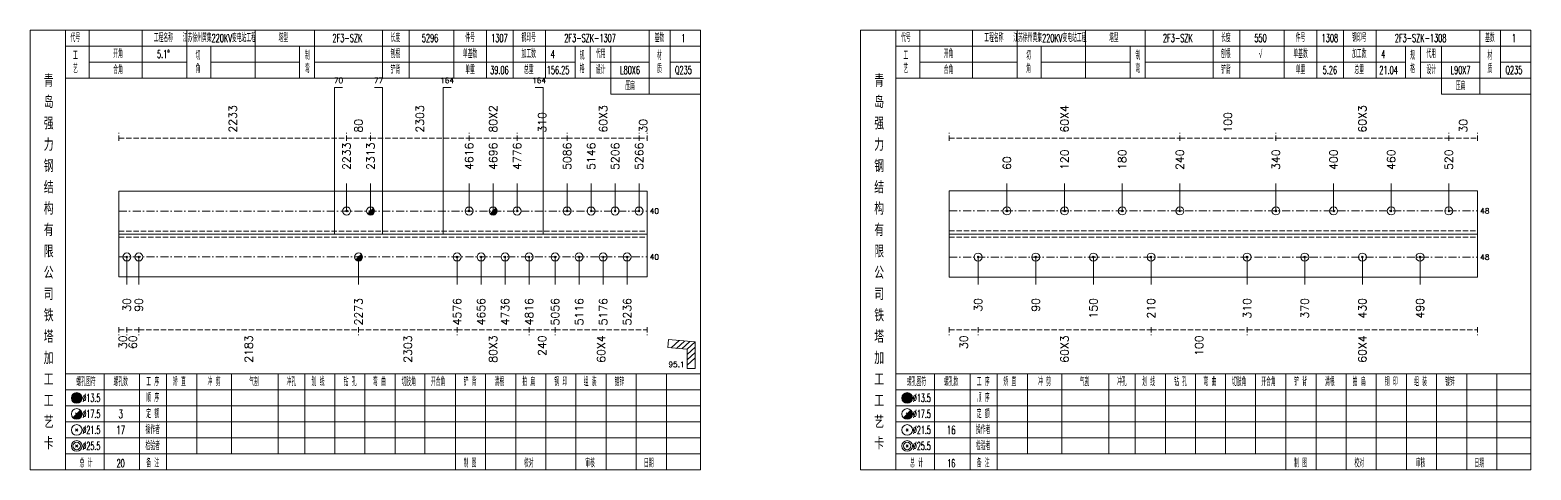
# Model space of a CAD drawing. Extents: x 0 to 4623, y -1159 to 4890.
# Drawn here: x 3425 to 3988, y 450 to 615 of the extents above; entities that cross this region are included whole.
import ezdxf
from ezdxf.enums import TextEntityAlignment as Align

# ---------------------------------------------------------------- set-up
doc = ezdxf.new("R2010")
doc.units = 0
doc.header["$MEASUREMENT"] = 0
doc.linetypes.add('一点画线', pattern=[5.2, 3, -1, 0.2, -1])
doc.linetypes.add('虚线', pattern=[2.75, 2, -0.75])
doc.layers.get('0').update_dxf_attribs({"linetype": 'CONTINUOUS', "lineweight": 25})
for name, color, linetype, lineweight in [('1', 7, 'CONTINUOUS', 25), ('2', 7, 'CONTINUOUS', 25), ('4', 7, 'CONTINUOUS', 25), ('5', 7, 'CONTINUOUS', 25)]:
    doc.layers.add(name, color=color, linetype=linetype, lineweight=lineweight)
doc.styles.get("Standard").update_dxf_attribs({"font": 'simplex.shx', "width": 0.7, "height": 3, "bigfont": 'gbhzfs.shx'})

# ---------------------------------------------------------------- blocks, each defined once
blk = doc.blocks.new('孔21.5')
at = {"layer": '5', "color": 7, "linetype": 'Continuous', "lineweight": 13}
for p, q in [((-0.2, -0.2), (0.2, 0.2)), ((-0.2, 0.2), (0.2, -0.2))]:
    blk.add_line(p, q, dxfattribs=at)
blk.add_circle((0, 0), 1, dxfattribs=at)
blk = doc.blocks.new('孔17.5')
at = {"layer": '5', "color": 7, "linetype": 'Continuous', "lineweight": 13}
for p, q in [((-0.707, -0.707), (0.707, 0.707)), ((-0.2, 0.2), (0.2, -0.2))]:
    blk.add_line(p, q, dxfattribs=at)
blk.add_circle((0, 0), 1, dxfattribs=at)
for radius in [0.9, 0.8, 0.7, 0.6, 0.5, 0.4, 0.3, 0.2, 0.1]:
    blk.add_arc((0, 0), radius, 225, 45, dxfattribs=at)

msp = doc.modelspace()

# ---------------------------------------------------------------- linework, layer by layer
at = {"color": 8, "linetype": '虚线', "lineweight": 9}
for p, q in [((3458.7, 573.5), (3458.7, 576.5)), ((3458.7, 574.5), (3544.108, 574.5)), ((3544.108, 573.5), (3544.108, 576.5)), ((3544.108, 573.5), (3544.108, 576.5)), ((3544.108, 574.5), (3553.108, 574.5)), ((3553.108, 573.5), (3553.108, 576.5)), ((3553.108, 573.5), (3553.108, 576.5)), ((3553.108, 574.5), (3590.05, 574.5)), ((3590.05, 573.5), (3590.05, 576.5)), ((3590.05, 573.5), (3590.05, 576.5)), ((3590.05, 574.5), (3608.05, 574.5)), ((3608.05, 573.5), (3608.05, 576.5)), ((3608.05, 573.5), (3608.05, 576.5)), ((3608.05, 574.5), (3626.8, 574.5)), ((3626.8, 573.5), (3626.8, 576.5)), ((3626.8, 573.5), (3626.8, 576.5)), ((3626.8, 574.5), (3653.8, 574.5)), ((3653.8, 573.5), (3653.8, 576.5)), ((3653.8, 573.5), (3653.8, 576.5)), ((3653.8, 574.5), (3656.8, 574.5)), ((3656.8, 573.5), (3656.8, 576.5)), ((3770.1, 573.5), (3770.1, 576.5)), ((3770.1, 574.5), (3856.544, 574.5)), ((3856.544, 573.5), (3856.544, 576.5)), ((3856.544, 573.5), (3856.544, 576.5)), ((3856.544, 574.5), (3892.562, 574.5)), ((3892.562, 573.5), (3892.562, 576.5)), ((3892.562, 573.5), (3892.562, 576.5)), ((3892.562, 574.5), (3957.395, 574.5)), ((3957.395, 573.5), (3957.395, 576.5)), ((3957.395, 573.5), (3957.395, 576.5)), ((3957.395, 574.5), (3968.2, 574.5)), ((3968.2, 573.5), (3968.2, 576.5)), ((3458.7, 503.5), (3458.7, 500.5)), ((3458.7, 502.5), (3461.7, 502.5)), ((3461.7, 503.5), (3461.7, 500.5)), ((3461.7, 503.5), (3461.7, 500.5)), ((3461.7, 502.5), (3466.2, 502.5)), ((3466.2, 503.5), (3466.2, 500.5)), ((3466.2, 503.5), (3466.2, 500.5)), ((3466.2, 502.5), (3548.608, 502.5)), ((3548.608, 503.5), (3548.608, 500.5)), ((3548.608, 503.5), (3548.608, 500.5)), ((3548.608, 502.5), (3585.55, 502.5)), ((3585.55, 503.5), (3585.55, 500.5)), ((3585.55, 503.5), (3585.55, 500.5)), ((3585.55, 502.5), (3612.55, 502.5)), ((3612.55, 503.5), (3612.55, 500.5)), ((3612.55, 503.5), (3612.55, 500.5)), ((3612.55, 502.5), (3622.3, 502.5)), ((3622.3, 503.5), (3622.3, 500.5)), ((3622.3, 503.5), (3622.3, 500.5)), ((3622.3, 502.5), (3656.8, 502.5)), ((3656.8, 503.5), (3656.8, 500.5)), ((3770.1, 503.5), (3770.1, 500.5)), ((3770.1, 502.5), (3780.905, 502.5)), ((3780.905, 503.5), (3780.905, 500.5)), ((3780.905, 503.5), (3780.905, 500.5)), ((3780.905, 502.5), (3845.738, 502.5)), ((3845.738, 503.5), (3845.738, 500.5)), ((3845.738, 503.5), (3845.738, 500.5)), ((3845.738, 502.5), (3881.756, 502.5)), ((3881.756, 503.5), (3881.756, 500.5)), ((3881.756, 503.5), (3881.756, 500.5)), ((3881.756, 502.5), (3968.2, 502.5)), ((3968.2, 503.5), (3968.2, 500.5))]:
    msp.add_line(p, q, dxfattribs=at)
at = {"color": 7, "linetype": 'Continuous', "lineweight": 13}
for p, q in [((3544.108, 547.125), (3544.108, 557.5)), ((3553.108, 547.125), (3553.108, 557.5)), ((3590.05, 547.125), (3590.05, 557.5)), ((3599.05, 547.125), (3599.05, 557.5)), ((3608.05, 547.125), (3608.05, 557.5)), ((3626.8, 547.125), (3626.8, 557.5)), ((3635.8, 547.125), (3635.8, 557.5)), ((3644.8, 547.125), (3644.8, 557.5)), ((3653.8, 547.125), (3653.8, 557.5)), ((3791.711, 547.167), (3791.711, 557.5)), ((3813.322, 547.167), (3813.322, 557.5)), ((3834.933, 547.167), (3834.933, 557.5)), ((3856.544, 547.167), (3856.544, 557.5)), ((3892.562, 547.167), (3892.562, 557.5)), ((3914.173, 547.167), (3914.173, 557.5)), ((3935.784, 547.167), (3935.784, 557.5)), ((3957.395, 547.167), (3957.395, 557.5)), ((3461.7, 529.875), (3461.7, 519.5)), ((3466.2, 529.875), (3466.2, 519.5)), ((3548.608, 529.875), (3548.608, 519.5)), ((3585.55, 529.875), (3585.55, 519.5)), ((3594.55, 529.875), (3594.55, 519.5)), ((3603.55, 529.875), (3603.55, 519.5)), ((3612.55, 529.875), (3612.55, 519.5)), ((3622.3, 529.875), (3622.3, 519.5)), ((3631.3, 529.875), (3631.3, 519.5)), ((3640.3, 529.875), (3640.3, 519.5)), ((3649.3, 529.875), (3649.3, 519.5)), ((3780.905, 529.833), (3780.905, 519.5)), ((3802.516, 529.833), (3802.516, 519.5)), ((3824.127, 529.833), (3824.127, 519.5)), ((3845.738, 529.833), (3845.738, 519.5)), ((3881.756, 529.833), (3881.756, 519.5)), ((3903.367, 529.833), (3903.367, 519.5)), ((3924.978, 529.833), (3924.978, 519.5)), ((3946.589, 529.833), (3946.589, 519.5))]:
    msp.add_line(p, q, dxfattribs=at)
at = {"color": 7, "linetype": 'Continuous', "lineweight": 18}
for p, q in [((3458.7, 554.625), (3458.7, 522.375)), ((3458.7, 554.625), (3656.8, 554.625)), ((3656.8, 554.625), (3656.8, 522.375)), ((3770.1, 554.667), (3770.1, 522.333)), ((3770.1, 554.667), (3968.2, 554.667)), ((3968.2, 554.667), (3968.2, 522.333)), ((3458.7, 538.5), (3656.8, 538.5)), ((3770.1, 538.5), (3968.2, 538.5))]:
    msp.add_line(p, q, dxfattribs=at)
at = {"color": 3, "linetype": '一点画线', "lineweight": 13}
for p, q in [((3458.7, 547.125), (3656.8, 547.125)), ((3770.1, 547.167), (3968.2, 547.167)), ((3458.7, 529.875), (3656.8, 529.875)), ((3770.1, 529.833), (3968.2, 529.833))]:
    msp.add_line(p, q, dxfattribs=at)
at = {"color": 1, "linetype": '虚线', "lineweight": 18}
for p, q in [((3458.7, 539.625), (3656.8, 539.625)), ((3458.7, 537.375), (3656.8, 537.375)), ((3770.1, 539.667), (3968.2, 539.667)), ((3770.1, 537.333), (3968.2, 537.333))]:
    msp.add_line(p, q, dxfattribs=at)
at = {"layer": '1', "color": 7, "linetype": 'Continuous', "lineweight": 18}
for p, q in [((3458.7, 522.375), (3656.8, 522.375)), ((3770.1, 522.333), (3968.2, 522.333))]:
    msp.add_line(p, q, dxfattribs=at)
at = {"layer": '2', "color": 7, "linetype": 'Continuous', "lineweight": 13}
for p, q in [((3539.608, 538.5), (3539.608, 593.5)), ((3539.608, 593.5), (3542.608, 593.5)), ((3557.608, 593.5), (3554.608, 593.5)), ((3557.608, 538.5), (3557.608, 593.5)), ((3580.3, 538.5), (3580.3, 593.5)), ((3580.3, 593.5), (3583.3, 593.5)), ((3617.8, 593.5), (3614.8, 593.5)), ((3617.8, 538.5), (3617.8, 593.5)), ((3664.84, 498.889), (3664.573, 495.901)), ((3664.573, 495.901), (3671.8, 495.256)), ((3674.8, 498), (3664.84, 498.889)), ((3665.824, 495.789), (3668.824, 498.533)), ((3667.816, 495.611), (3670.816, 498.356)), ((3669.808, 495.434), (3672.808, 498.178)), ((3671.8, 495.256), (3674.8, 498)), ((3671.8, 493.256), (3674.8, 496)), ((3674.8, 488), (3674.8, 498)), ((3671.8, 495.256), (3671.8, 488)), ((3671.8, 491.256), (3674.8, 494)), ((3671.8, 489.256), (3674.8, 492)), ((3671.8, 488), (3674.8, 488))]:
    msp.add_line(p, q, dxfattribs=at)
at = {"layer": '4', "color": 1, "linetype": 'Continuous', "lineweight": 18}
for p, q in [((3438.7, 450), (3438.7, 615)), ((3447.6, 597), (3447.6, 615)), ((3467.4, 597), (3467.4, 615)), ((3484.2, 597), (3484.2, 615)), ((3509.8, 597), (3509.8, 615)), ((3532.1, 597), (3532.1, 615)), ((3557.6, 597), (3557.6, 615)), ((3567.6, 597), (3567.6, 615)), ((3584.3, 597), (3584.3, 615)), ((3596.5, 597), (3596.5, 615)), ((3606.5, 597), (3606.5, 615)), ((3618.7, 597), (3618.7, 615)), ((3657.6, 591), (3657.6, 615)), ((3665.4, 597), (3665.4, 615)), ((3750.1, 450), (3750.1, 615)), ((3759, 597), (3759, 615)), ((3778.8, 597), (3778.8, 615)), ((3795.6, 597), (3795.6, 615)), ((3821.2, 597), (3821.2, 615)), ((3843.5, 597), (3843.5, 615)), ((3869, 597), (3869, 615)), ((3879, 597), (3879, 615)), ((3895.7, 597), (3895.7, 615)), ((3907.9, 597), (3907.9, 615)), ((3917.9, 597), (3917.9, 615)), ((3930.1, 597), (3930.1, 615)), ((3969, 591), (3969, 615)), ((3976.8, 597), (3976.8, 615)), ((3438.7, 609), (3676.8, 609)), ((3493.2, 597), (3493.2, 609)), ((3526.5, 597), (3526.5, 609)), ((3629.8, 597), (3629.8, 609)), ((3635.4, 597), (3635.4, 609)), ((3643.2, 591), (3643.2, 609)), ((3750.1, 609), (3988.2, 609)), ((3804.6, 597), (3804.6, 609)), ((3837.9, 597), (3837.9, 609)), ((3941.2, 597), (3941.2, 609)), ((3946.8, 597), (3946.8, 609)), ((3954.6, 591), (3954.6, 609)), ((3447.6, 603), (3484.2, 603)), ((3493.2, 603), (3526.5, 603)), ((3532.1, 603), (3629.8, 603)), ((3635.4, 603), (3657.6, 603)), ((3665.4, 603), (3676.8, 603)), ((3759, 603), (3795.6, 603)), ((3804.6, 603), (3837.9, 603)), ((3843.5, 603), (3941.2, 603)), ((3946.8, 603), (3969, 603)), ((3976.8, 603), (3988.2, 603)), ((3438.7, 597), (3676.8, 597)), ((3750.1, 597), (3988.2, 597)), ((3643.2, 591), (3676.8, 591)), ((3954.6, 591), (3988.2, 591)), ((3438.7, 486), (3676.8, 486)), ((3453.2, 450), (3453.2, 486)), ((3466.5, 450), (3466.5, 486)), ((3476.6, 450), (3476.6, 486)), ((3488, 456), (3488, 486)), ((3500.9, 456), (3500.9, 486)), ((3518.5, 456), (3518.5, 486)), ((3528.4, 456), (3528.4, 486)), ((3539.7, 456), (3539.7, 486)), ((3551, 456), (3551, 486)), ((3562.3, 456), (3562.3, 486)), ((3573.5, 456), (3573.5, 486)), ((3584.9, 456), (3584.9, 486)), ((3596.2, 456), (3596.2, 486)), ((3607.5, 456), (3607.5, 486)), ((3618.8, 456), (3618.8, 486)), ((3630.1, 456), (3630.1, 486)), ((3641.4, 456), (3641.4, 486)), ((3652.7, 456), (3652.7, 486)), ((3664, 456), (3664, 486)), ((3750.1, 486), (3988.2, 486)), ((3764.6, 450), (3764.6, 486)), ((3777.9, 450), (3777.9, 486)), ((3788, 450), (3788, 486)), ((3799.4, 456), (3799.4, 486)), ((3812.3, 456), (3812.3, 486)), ((3829.9, 456), (3829.9, 486)), ((3839.8, 456), (3839.8, 486)), ((3851.1, 456), (3851.1, 486)), ((3862.4, 456), (3862.4, 486)), ((3873.7, 456), (3873.7, 486)), ((3884.9, 456), (3884.9, 486)), ((3896.3, 456), (3896.3, 486)), ((3907.6, 456), (3907.6, 486)), ((3918.9, 456), (3918.9, 486)), ((3930.2, 456), (3930.2, 486)), ((3941.5, 456), (3941.5, 486)), ((3952.8, 456), (3952.8, 486)), ((3964.1, 456), (3964.1, 486)), ((3975.4, 456), (3975.4, 486)), ((3438.7, 480), (3676.8, 480)), ((3750.1, 480), (3988.2, 480)), ((3438.7, 474), (3676.8, 474)), ((3750.1, 474), (3988.2, 474)), ((3438.7, 468), (3676.8, 468)), ((3750.1, 468), (3988.2, 468)), ((3438.7, 462), (3676.8, 462)), ((3750.1, 462), (3988.2, 462)), ((3438.7, 456), (3676.8, 456)), ((3584.9, 450), (3584.9, 456)), ((3596.2, 450), (3596.2, 456)), ((3607.5, 450), (3607.5, 456)), ((3618.8, 450), (3618.8, 456)), ((3630.1, 450), (3630.1, 456)), ((3641.4, 450), (3641.4, 456)), ((3652.7, 450), (3652.7, 456)), ((3664, 450), (3664, 456)), ((3750.1, 456), (3988.2, 456)), ((3896.3, 450), (3896.3, 456)), ((3907.6, 450), (3907.6, 456)), ((3918.9, 450), (3918.9, 456)), ((3930.2, 450), (3930.2, 456)), ((3941.5, 450), (3941.5, 456)), ((3952.8, 450), (3952.8, 456)), ((3964.1, 450), (3964.1, 456)), ((3975.4, 450), (3975.4, 456))]:
    msp.add_line(p, q, dxfattribs=at)
at = {"layer": '4', "color": 7, "linetype": 'Continuous', "lineweight": 13}
for p, q in [((3442.7, 476.8), (3443.1, 477.2)), ((3443.1, 476.8), (3442.7, 477.2)), ((3754.1, 476.8), (3754.5, 477.2)), ((3754.5, 476.8), (3754.1, 477.2)), ((3441.486, 469.586), (3444.314, 472.414)), ((3442.5, 471.4), (3443.3, 470.6)), ((3752.886, 469.586), (3755.714, 472.414)), ((3753.9, 471.4), (3754.7, 470.6)), ((3442.5, 464.6), (3443.3, 465.4)), ((3442.5, 465.4), (3443.3, 464.6)), ((3753.9, 464.6), (3754.7, 465.4)), ((3753.9, 465.4), (3754.7, 464.6)), ((3442.5, 458.6), (3443.3, 459.4)), ((3442.5, 459.4), (3443.3, 458.6)), ((3753.9, 458.6), (3754.7, 459.4)), ((3753.9, 459.4), (3754.7, 458.6))]:
    msp.add_line(p, q, dxfattribs=at)
at = {"layer": '4', "color": 1, "linetype": 'Continuous', "lineweight": 18}
for points in [[(3425.4, 615), (3425.4, 450), (3676.8, 450), (3676.8, 615)], [(3736.8, 615), (3736.8, 450), (3988.2, 450), (3988.2, 615)]]:
    msp.add_lwpolyline(points, close=True, dxfattribs=at)
at = {"layer": '4', "color": 7, "linetype": 'Continuous', "lineweight": 13}
for centre, radius in [((3442.9, 477), 2), ((3442.9, 477), 1.8), ((3442.9, 477), 1.6), ((3442.9, 477), 1.4), ((3754.3, 477), 2), ((3754.3, 477), 1.8), ((3754.3, 477), 1.6), ((3754.3, 477), 1.4), ((3442.9, 471), 2), ((3442.9, 477), 1.2), ((3442.9, 477), 1), ((3442.9, 477), 0.8), ((3442.9, 477), 0.6), ((3442.9, 477), 0.4), ((3442.9, 477), 0.2), ((3754.3, 471), 2), ((3754.3, 477), 1.2), ((3754.3, 477), 1), ((3754.3, 477), 0.8), ((3754.3, 477), 0.6), ((3754.3, 477), 0.4), ((3754.3, 477), 0.2), ((3442.9, 465), 2), ((3754.3, 465), 2), ((3442.9, 459), 2), ((3442.9, 459), 1.4), ((3754.3, 459), 2), ((3754.3, 459), 1.4)]:
    msp.add_circle(centre, radius, dxfattribs=at)
for centre, radius in [((3442.9, 471), 1.8), ((3442.9, 471), 1.6), ((3442.9, 471), 1.4), ((3442.9, 471), 1.2), ((3442.9, 471), 1), ((3442.9, 471), 0.8), ((3442.9, 471), 0.6), ((3442.9, 471), 0.4), ((3442.9, 471), 0.2), ((3754.3, 471), 1.8), ((3754.3, 471), 1.6), ((3754.3, 471), 1.4), ((3754.3, 471), 1.2), ((3754.3, 471), 1), ((3754.3, 471), 0.8), ((3754.3, 471), 0.6), ((3754.3, 471), 0.4), ((3754.3, 471), 0.2)]:
    msp.add_arc(centre, radius, 225, 45, dxfattribs=at)

# ---------------------------------------------------------------- block references
at = {"color": 7, "linetype": 'Continuous', "lineweight": 13, "xscale": 1.5, "yscale": 1.5, "zscale": 1.5}
for name, p in [('孔21.5', (3544.108, 547.125)), ('孔17.5', (3553.108, 547.125)), ('孔21.5', (3590.05, 547.125)), ('孔17.5', (3599.05, 547.125)), ('孔21.5', (3608.05, 547.125)), ('孔21.5', (3626.8, 547.125)), ('孔21.5', (3635.8, 547.125)), ('孔21.5', (3644.8, 547.125)), ('孔21.5', (3653.8, 547.125)), ('孔21.5', (3791.711, 547.167)), ('孔21.5', (3813.322, 547.167)), ('孔21.5', (3834.933, 547.167)), ('孔21.5', (3856.544, 547.167)), ('孔21.5', (3892.562, 547.167)), ('孔21.5', (3914.173, 547.167)), ('孔21.5', (3935.784, 547.167)), ('孔21.5', (3957.395, 547.167))]:
    msp.add_blockref(name, p, dxfattribs=at)
at = {"layer": '1', "color": 7, "linetype": 'Continuous', "lineweight": 13, "xscale": 1.5, "yscale": 1.5, "zscale": 1.5}
for name, p in [('孔21.5', (3461.7, 529.875)), ('孔21.5', (3466.2, 529.875)), ('孔17.5', (3548.608, 529.875)), ('孔21.5', (3585.55, 529.875)), ('孔21.5', (3594.55, 529.875)), ('孔21.5', (3603.55, 529.875)), ('孔21.5', (3612.55, 529.875)), ('孔21.5', (3622.3, 529.875)), ('孔21.5', (3631.3, 529.875)), ('孔21.5', (3640.3, 529.875)), ('孔21.5', (3649.3, 529.875)), ('孔21.5', (3780.905, 529.833)), ('孔21.5', (3802.516, 529.833)), ('孔21.5', (3824.127, 529.833)), ('孔21.5', (3845.738, 529.833)), ('孔21.5', (3881.756, 529.833)), ('孔21.5', (3903.367, 529.833)), ('孔21.5', (3924.978, 529.833)), ('孔21.5', (3946.589, 529.833))]:
    msp.add_blockref(name, p, dxfattribs=at)

# ---------------------------------------------------------------- texts
at = {"color": 8, "linetype": 'Continuous', "lineweight": 9}
for s, p in [('2233', (3501.404, 576.5)), ('2303', (3571.579, 576.5)), ('80X2', (3599.05, 576.5)), ('60X3', (3640.3, 576.5)), ('60X4', (3813.322, 576.5)), ('60X3', (3924.978, 576.5)), ('80', (3548.608, 576.5)), ('310', (3617.425, 576.5)), ('30', (3655.3, 576.5)), ('100', (3874.553, 576.5)), ('30', (3962.797, 576.5))]:
    msp.add_text(s, height=3, rotation=90, dxfattribs=at).set_placement(p, align=Align.MIDDLE_LEFT)
at = {"color": 7, "linetype": 'Continuous', "lineweight": 13}
for s, p in [('2233', (3544.108, 562.5)), ('2313', (3553.108, 562.5)), ('4616', (3590.05, 562.5)), ('4696', (3599.05, 562.5)), ('4776', (3608.05, 562.5)), ('5086', (3626.8, 562.5)), ('5146', (3635.8, 562.5)), ('5206', (3644.8, 562.5)), ('5266', (3653.8, 562.5)), ('120', (3813.322, 562.5)), ('180', (3834.933, 562.5)), ('240', (3856.544, 562.5)), ('340', (3892.562, 562.5)), ('400', (3914.173, 562.5)), ('460', (3935.784, 562.5)), ('520', (3957.395, 562.5)), ('60', (3791.711, 562.5))]:
    msp.add_text(s, height=3, rotation=90, dxfattribs=at).set_placement(p, align=Align.MIDDLE_LEFT)
for s, p in [('40', (3657.8, 547.125)), ('48', (3969.2, 547.167)), ('40', (3657.8, 529.875)), ('48', (3969.2, 529.833))]:
    msp.add_text(s, height=2, dxfattribs=at).set_placement(p, align=Align.MIDDLE_LEFT)
at = {"color": 8, "linetype": 'Continuous', "lineweight": 9}
for s, p in [('30', (3460.2, 500.5)), ('60', (3463.95, 500.5)), ('2183', (3507.404, 500.5)), ('2303', (3567.079, 500.5)), ('80X3', (3599.05, 500.5)), ('240', (3617.425, 500.5)), ('60X4', (3639.55, 500.5)), ('30', (3775.503, 500.5)), ('60X3', (3813.322, 500.5)), ('100', (3863.747, 500.5)), ('60X4', (3924.978, 500.5))]:
    msp.add_text(s, height=3, rotation=90, dxfattribs=at).set_placement(p, align=Align.MIDDLE_RIGHT)
at = {"layer": '1', "color": 7, "linetype": 'Continuous', "lineweight": 13}
for s, p in [('30', (3461.7, 514.5)), ('90', (3466.2, 514.5)), ('2273', (3548.608, 514.5)), ('4576', (3585.55, 514.5)), ('4656', (3594.55, 514.5)), ('4736', (3603.55, 514.5)), ('4816', (3612.55, 514.5)), ('5056', (3622.3, 514.5)), ('5116', (3631.3, 514.5)), ('5176', (3640.3, 514.5)), ('5236', (3649.3, 514.5)), ('30', (3780.905, 514.5)), ('90', (3802.516, 514.5)), ('150', (3824.127, 514.5)), ('210', (3845.738, 514.5)), ('310', (3881.756, 514.5)), ('370', (3903.367, 514.5)), ('430', (3924.978, 514.5)), ('490', (3946.589, 514.5))]:
    msp.add_text(s, height=3, rotation=90, dxfattribs=at).set_placement(p, align=Align.MIDDLE_RIGHT)
at = {"layer": '2', "color": 7, "linetype": 'Continuous', "lineweight": 13}
for s, p in [('70', (3541.108, 594.5)), ('77', (3556.108, 594.5)), ('164', (3581.8, 594.5)), ('164', (3616.3, 594.5))]:
    msp.add_text(s, height=2, dxfattribs=at).set_placement(p, align=Align.BOTTOM_CENTER)
msp.add_text('95.1', height=2, dxfattribs=at).set_placement((3670.8, 488), align=Align.BOTTOM_RIGHT)
at = {"layer": '4', "color": 1, "linetype": 'Continuous', "lineweight": 13}
for s, height, width, p in [('代号', 3, 0.6, (3442.4, 612)), ('工程名称', 3, 0.6, (3475.4, 612)), ('江苏徐州黄集220KV变电站工程', 3, 0.6, (3496.4, 612)), ('塔型', 3, 0.6, (3520.4, 612)), ('2F3-SZK', 3, 0.6, (3544.4, 612)), ('长度', 3, 0.6, (3562.4, 612)), ('5296', 3, 0.6, (3575.4, 612)), ('件号', 3, 0.6, (3590.4, 612)), ('1307', 3, 0.6, (3601.4, 612)), ('钢印号', 3, 0.6, (3612.4, 612)), ('2F3-SZK-1307', 3, 0.6, (3635.4, 612)), ('基数', 3, 0.6, (3661.4, 612)), ('1', 3, 0.6, (3670.4, 612)), ('代号', 3, 0.6, (3753.8, 612)), ('工程名称', 3, 0.6, (3786.8, 612)), ('江苏徐州黄集220KV变电站工程', 3, 0.6, (3807.8, 612)), ('塔型', 3, 0.6, (3831.8, 612)), ('2F3-SZK', 3, 0.6, (3855.8, 612)), ('长度', 3, 0.6, (3873.8, 612)), ('550', 3, 0.6, (3886.8, 612)), ('件号', 3, 0.6, (3901.8, 612)), ('1308', 3, 0.6, (3912.8, 612)), ('钢印号', 3, 0.6, (3923.8, 612)), ('2F3-SZK-1308', 3, 0.6, (3946.8, 612)), ('基数', 3, 0.6, (3972.8, 612)), ('1', 3, 0.6, (3981.8, 612)), ('√', 3, 0.6, (3886.8, 606)), ('工', 3, 0.6, (3442.4, 605.4)), ('艺', 3, 0.6, (3442.4, 600.4)), ('开角', 3, 0.6, (3458.4, 606)), ('5.1%%d', 3, 0.6, (3475.4, 606)), ('切', 3, 0.6, (3488.4, 605.4)), ('角', 3, 0.6, (3488.4, 600.4)), ('制', 3, 0.6, (3529.4, 605.4)), ('弯', 3, 0.6, (3529.4, 600.4)), ('刨根', 3, 0.6, (3562.4, 606)), ('单基数', 3, 0.6, (3590.4, 606)), ('加工数', 3, 0.6, (3612.4, 606)), ('4', 3, 0.6, (3621.4, 606)), ('格', 3, 0.6, (3632.4, 600.4)), ('规', 3, 0.6, (3632.4, 605.4)), ('代用', 3, 0.6, (3639.4, 606)), ('材', 3, 0.6, (3661.4, 605.4)), ('工', 3, 0.6, (3753.8, 605.4)), ('艺', 3, 0.6, (3753.8, 600.4)), ('开角', 3, 0.6, (3769.8, 606)), ('切', 3, 0.6, (3799.8, 605.4)), ('角', 3, 0.6, (3799.8, 600.4)), ('制', 3, 0.6, (3840.8, 605.4)), ('弯', 3, 0.6, (3840.8, 600.4)), ('刨根', 3, 0.6, (3873.8, 606)), ('单基数', 3, 0.6, (3901.8, 606)), ('加工数', 3, 0.6, (3923.8, 606)), ('4', 3, 0.6, (3932.8, 606)), ('格', 3, 0.6, (3943.8, 600.4)), ('规', 3, 0.6, (3943.8, 605.4)), ('代用', 3, 0.6, (3950.8, 606)), ('材', 3, 0.6, (3972.8, 605.4)), ('青', 4.6, 0.8, (3432.4, 596)), ('合角', 3, 0.6, (3458.4, 600)), ('铲背', 3, 0.6, (3562.4, 600)), ('单重', 3, 0.6, (3590.4, 600)), ('39.06', 3, 0.6, (3601.4, 600)), ('总重', 3, 0.6, (3612.4, 600)), ('156.25', 3, 0.6, (3623.4, 600)), ('设计', 3, 0.6, (3639.4, 600)), ('L80X6', 3, 0.6, (3650.4, 600)), ('质', 3, 0.6, (3661.4, 600.4)), ('Q235', 3, 0.6, (3670.4, 600)), ('青', 4.6, 0.8, (3743.8, 596)), ('合角', 3, 0.6, (3769.8, 600)), ('铲背', 3, 0.6, (3873.8, 600)), ('单重', 3, 0.6, (3901.8, 600)), ('5.26', 3, 0.6, (3912.8, 600)), ('总重', 3, 0.6, (3923.8, 600)), ('21.04', 3, 0.6, (3934.8, 600)), ('设计', 3, 0.6, (3950.8, 600)), ('L90X7', 3, 0.6, (3961.8, 600)), ('质', 3, 0.6, (3972.8, 600.4)), ('Q235', 3, 0.6, (3981.8, 600)), ('压扁', 3, 0.6, (3650.4, 594)), ('压扁', 3, 0.6, (3961.8, 594)), ('岛', 4.6, 0.8, (3432.4, 588)), ('岛', 4.6, 0.8, (3743.8, 588)), ('强', 4.6, 0.8, (3432.4, 580)), ('强', 4.6, 0.8, (3743.8, 580)), ('力', 4.6, 0.8, (3432.4, 572)), ('力', 4.6, 0.8, (3743.8, 572)), ('钢', 4.6, 0.8, (3432.4, 564)), ('钢', 4.6, 0.8, (3743.8, 564)), ('结', 4.6, 0.8, (3432.4, 556)), ('结', 4.6, 0.8, (3743.8, 556)), ('构', 4.6, 0.8, (3432.4, 548)), ('构', 4.6, 0.8, (3743.8, 548)), ('有', 4.6, 0.8, (3432.4, 540)), ('有', 4.6, 0.8, (3743.8, 540)), ('限', 4.6, 0.8, (3432.4, 532)), ('限', 4.6, 0.8, (3743.8, 532)), ('公', 4.6, 0.8, (3432.4, 524)), ('公', 4.6, 0.8, (3743.8, 524)), ('司', 4.6, 0.8, (3432.4, 516)), ('司', 4.6, 0.8, (3743.8, 516)), ('铁', 4.6, 0.8, (3432.4, 508)), ('铁', 4.6, 0.8, (3743.8, 508)), ('塔', 4.6, 0.8, (3432.4, 500)), ('塔', 4.6, 0.8, (3743.8, 500)), ('加', 4.6, 0.8, (3432.4, 492)), ('加', 4.6, 0.8, (3743.8, 492)), ('工', 4.6, 0.8, (3432.4, 484)), ('螺孔图符', 3, 0.6, (3446.4, 483)), ('螺孔数', 3, 0.6, (3459.4, 483)), ('工 序', 3, 0.6, (3471.4, 483)), ('矫 直', 3, 0.6, (3481.4, 483)), ('冲 剪', 3, 0.6, (3494.4, 483)), ('气割', 3, 0.6, (3509.4, 483)), ('冲孔', 3, 0.6, (3523.4, 483)), ('划 线', 3, 0.6, (3533.4, 483)), ('钻 孔', 3, 0.6, (3545.4, 483)), ('弯 曲', 3, 0.6, (3556.4, 483)), ('切肢角', 3, 0.6, (3567.4, 483)), ('开合角', 3, 0.6, (3578.4, 483)), ('铲 背', 3, 0.6, (3590.4, 483)), ('清根', 3, 0.6, (3601.4, 483)), ('拍 扁', 3, 0.6, (3612.4, 483)), ('钢 印', 3, 0.6, (3624.4, 483)), ('组 装', 3, 0.6, (3635.4, 483)), ('镀锌', 3, 0.6, (3646.4, 483)), ('工', 4.6, 0.8, (3743.8, 484)), ('螺孔图符', 3, 0.6, (3757.8, 483)), ('螺孔数', 3, 0.6, (3770.8, 483)), ('工 序', 3, 0.6, (3782.8, 483)), ('矫 直', 3, 0.6, (3792.8, 483)), ('冲 剪', 3, 0.6, (3805.8, 483)), ('气割', 3, 0.6, (3820.8, 483)), ('冲孔', 3, 0.6, (3834.8, 483)), ('划 线', 3, 0.6, (3844.8, 483)), ('钻 孔', 3, 0.6, (3856.8, 483)), ('弯 曲', 3, 0.6, (3867.8, 483)), ('切肢角', 3, 0.6, (3878.8, 483)), ('开合角', 3, 0.6, (3889.8, 483)), ('铲 背', 3, 0.6, (3901.8, 483)), ('清根', 3, 0.6, (3912.8, 483)), ('拍 扁', 3, 0.6, (3923.8, 483)), ('钢 印', 3, 0.6, (3935.8, 483)), ('组 装', 3, 0.6, (3946.8, 483)), ('镀锌', 3, 0.6, (3957.8, 483)), ('%%C13.5', 3, 0.5, (3448.4, 477)), ('顺 序', 3, 0.6, (3471.4, 477)), ('%%C13.5', 3, 0.5, (3759.8, 477)), ('顺 序', 3, 0.6, (3782.8, 477)), ('工', 4.6, 0.8, (3432.4, 476)), ('定 额', 3, 0.6, (3471.4, 471)), ('工', 4.6, 0.8, (3743.8, 476)), ('定 额', 3, 0.6, (3782.8, 471)), ('艺', 4.6, 0.8, (3432.4, 468)), ('%%C17.5', 3, 0.5, (3448.4, 471)), ('3', 3.2, 0.6, (3459.4, 471)), ('艺', 4.6, 0.8, (3743.8, 468)), ('%%C17.5', 3, 0.5, (3759.8, 471)), ('卡', 4.6, 0.8, (3432.4, 460)), ('%%C21.5', 3, 0.5, (3448.4, 465)), ('17', 3.2, 0.6, (3459.4, 465)), ('操作者', 3, 0.6, (3471.4, 465)), ('卡', 4.6, 0.8, (3743.8, 460)), ('%%C21.5', 3, 0.5, (3759.8, 465)), ('16', 3.2, 0.6, (3770.8, 465)), ('操作者', 3, 0.6, (3782.8, 465)), ('%%C25.5', 3, 0.5, (3448.4, 459)), ('检验者', 3, 0.6, (3471.4, 459)), ('%%C25.5', 3, 0.5, (3759.8, 459)), ('检验者', 3, 0.6, (3782.8, 459)), ('总 计', 3, 0.6, (3446.4, 452.5)), ('20', 3, 0.6, (3459.4, 452.5)), ('备 注', 3, 0.6, (3471.4, 452.5)), ('制 图', 3, 0.6, (3590.4, 452.5)), ('校对', 3, 0.6, (3612.4, 452.5)), ('审核', 3, 0.6, (3635.4, 452.5)), ('日期', 3, 0.6, (3657.4, 452.5)), ('总 计', 3, 0.6, (3757.8, 452.5)), ('16', 3, 0.6, (3770.8, 452.5)), ('备 注', 3, 0.6, (3782.8, 452.5)), ('制 图', 3, 0.6, (3901.8, 452.5)), ('校对', 3, 0.6, (3923.8, 452.5)), ('审核', 3, 0.6, (3946.8, 452.5)), ('日期', 3, 0.6, (3968.8, 452.5))]:
    msp.add_text(s, height=height, dxfattribs=dict(at, width=width)).set_placement(p, align=Align.MIDDLE_CENTER)

doc.saveas('drawing.dxf')
